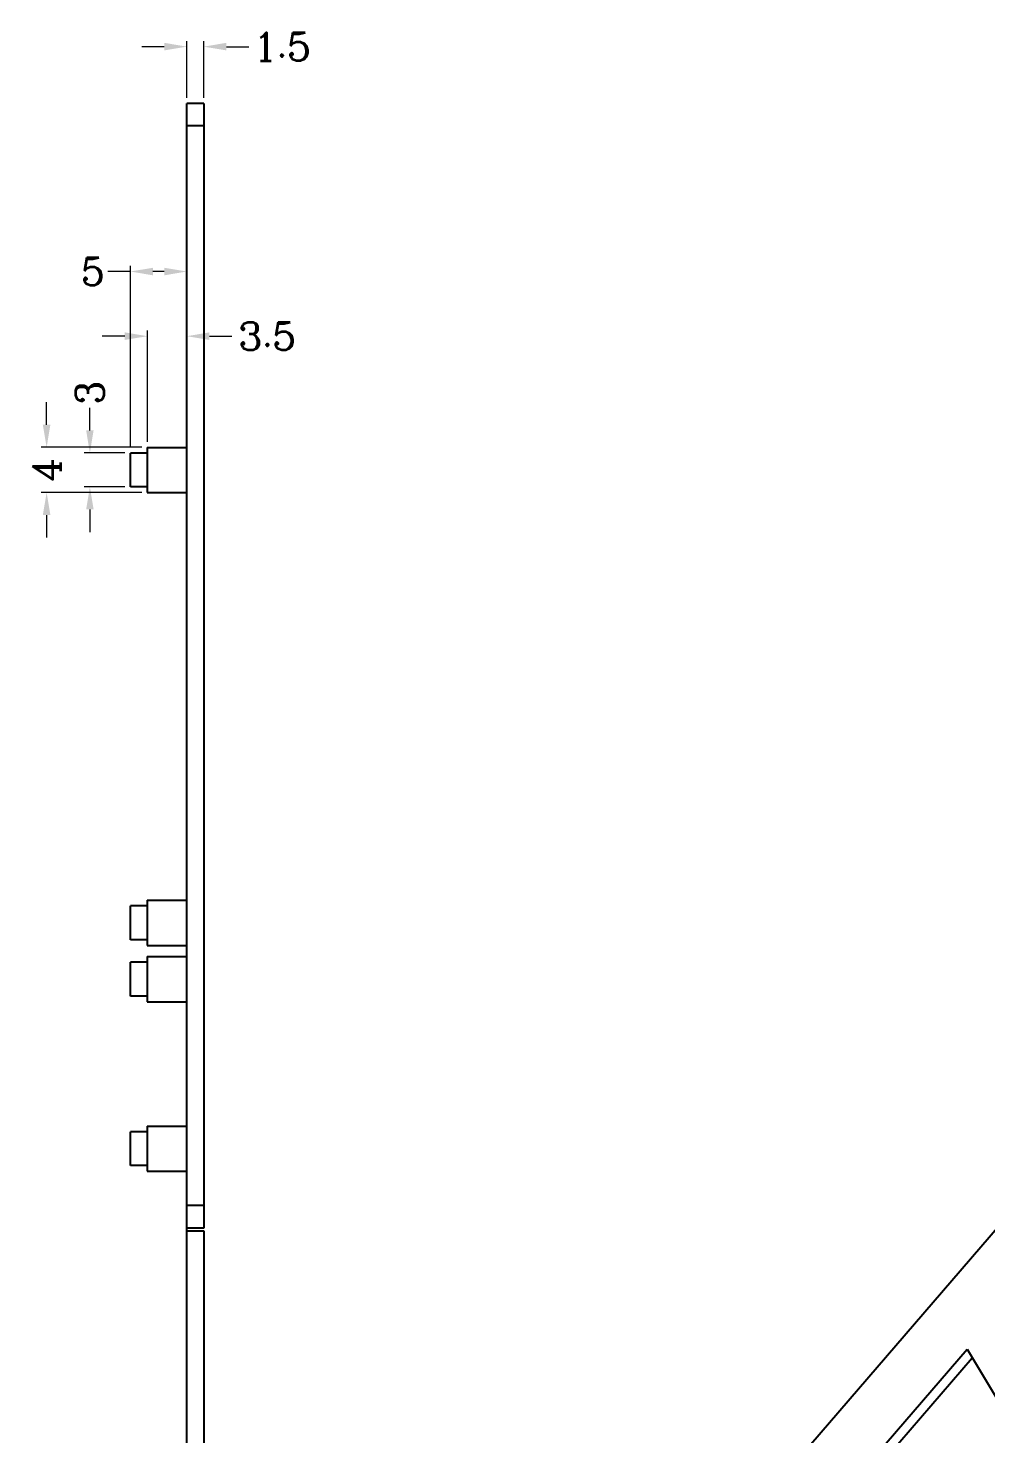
# Model space of a CAD drawing. Header units: millimetres. Extents: x 1368 to 3968, y 1434 to 1891.
# Drawn here: x 1747.5 to 1832.3, y 1699.1 to 1823.6 of the extents above; entities that cross this region are included whole.
import ezdxf

# ---------------------------------------------------------------- set-up
doc = ezdxf.new("R2010")
doc.units = ezdxf.units.MM
doc.header["$LTSCALE"] = 30.734
doc.header["$PDMODE"] = 3
doc.header["$PDSIZE"] = 8
doc.layers.get('0').update_dxf_attribs({"linetype": 'CONTINUOUS'})
doc.layers.get('Defpoints').update_dxf_attribs({"linetype": 'CONTINUOUS'})
doc.layers.add('dim', color=82, linetype='CONTINUOUS', lineweight=9)
doc.styles.add('ROMANC', font='romanc.shx', dxfattribs={"bigfont": 'gbcbig.shx'})
doc.dimstyles.new('YanXiu', dxfattribs={"dimtxt": 2.5, "dimasz": 2.2, "dimexe": 0.66, "dimexo": 0.66, "dimgap": 0.66, "dimtad": 0, "dimdsep": 46, "dimtxsty": 'ROMANC', "dimcen": 0, "dimclrd": 256, "dimclre": 131, "dimclrt": 42, "dimazin": 2, "dimtfac": 1, "dimtofl": 0, "dimtmove": 0, "dimatfit": 3, "dimfxl": 1, "dimlwd": 5, "dimlwe": 5, "dimarcsym": 0})

# ---------------------------------------------------------------- blocks, each defined once
blk = doc.blocks.new('*D6')
at = {"layer": 'Defpoints', "color": 0}
for p in [(1749.1, 1786.51), (1758.02, 1786.51), (1758.02, 1782.51)]:
    blk.add_point(p, dxfattribs=at)
at = {"layer": 'dim', "lineweight": 5}
for p, q in [((1749.1, 1788.51), (1749.1, 1790.51)), ((1749.1, 1780.51), (1749.1, 1778.51))]:
    blk.add_line(p, q, dxfattribs=at)
at = {"layer": 'dim', "color": 131, "lineweight": 5}
for p, q in [((1757.52, 1786.51), (1748.6, 1786.51)), ((1757.52, 1782.51), (1748.6, 1782.51))]:
    blk.add_line(p, q, dxfattribs=at)
at = {"layer": 'dim'}
for points in [[(1748.76, 1788.51), (1749.43, 1788.51), (1749.1, 1786.51)], [(1748.76, 1780.51), (1749.43, 1780.51), (1749.1, 1782.51)]]:
    blk.add_solid(points, dxfattribs=at)
at = {"layer": 'dim', "color": 42, "insert": (1749.1, 1784.51), "char_height": 2.5, "attachment_point": 5, "rotation": 90, "style": 'ROMANC'}
blk.add_mtext('4', dxfattribs=at)
blk = doc.blocks.new('*D7')
at = {"layer": 'Defpoints', "color": 0}
for p in [(1752.93, 1786.01), (1756.52, 1786.01), (1756.52, 1783.01)]:
    blk.add_point(p, dxfattribs=at)
at = {"layer": 'dim', "lineweight": 5}
for p, q in [((1752.93, 1788.01), (1752.93, 1790.01)), ((1752.93, 1781.01), (1752.93, 1779.01))]:
    blk.add_line(p, q, dxfattribs=at)
at = {"layer": 'dim', "color": 131, "lineweight": 5}
for p, q in [((1756.02, 1786.01), (1752.43, 1786.01)), ((1756.02, 1783.01), (1752.43, 1783.01))]:
    blk.add_line(p, q, dxfattribs=at)
at = {"layer": 'dim'}
for points in [[(1752.6, 1788.01), (1753.26, 1788.01), (1752.93, 1786.01)], [(1752.6, 1781.01), (1753.26, 1781.01), (1752.93, 1783.01)]]:
    blk.add_solid(points, dxfattribs=at)
at = {"layer": 'dim', "color": 42, "insert": (1752.93, 1791.34), "char_height": 2.5, "attachment_point": 5, "rotation": 90, "style": 'ROMANC'}
blk.add_mtext('3', dxfattribs=at)
blk = doc.blocks.new('*D8')
at = {"layer": 'Defpoints', "color": 0}
for p in [(1761.52, 1796.35), (1758.02, 1786.51), (1761.52, 1786.51)]:
    blk.add_point(p, dxfattribs=at)
at = {"layer": 'dim', "color": 131, "lineweight": 5}
for p, q in [((1758.02, 1787.01), (1758.02, 1796.85)), ((1761.52, 1787.01), (1761.52, 1796.85))]:
    blk.add_line(p, q, dxfattribs=at)
at = {"layer": 'dim', "lineweight": 5}
for p, q in [((1756.02, 1796.35), (1754.02, 1796.35)), ((1763.52, 1796.35), (1765.52, 1796.35))]:
    blk.add_line(p, q, dxfattribs=at)
at = {"layer": 'dim'}
for points in [[(1756.02, 1796.69), (1756.02, 1796.02), (1758.02, 1796.35)], [(1763.52, 1796.69), (1763.52, 1796.02), (1761.52, 1796.35)]]:
    blk.add_solid(points, dxfattribs=at)
at = {"layer": 'dim', "color": 42, "insert": (1768.64, 1796.35), "char_height": 2.5, "attachment_point": 5, "style": 'ROMANC'}
blk.add_mtext('3.5', dxfattribs=at)
blk = doc.blocks.new('*D9')
at = {"layer": 'Defpoints', "color": 0}
for p in [(1761.52, 1802.08), (1761.52, 1786.51), (1756.52, 1786.01)]:
    blk.add_point(p, dxfattribs=at)
at = {"layer": 'dim', "lineweight": 5}
for p, q in [((1756.52, 1802.08), (1754.52, 1802.08)), ((1759.52, 1802.08), (1758.52, 1802.08))]:
    blk.add_line(p, q, dxfattribs=at)
at = {"layer": 'dim', "color": 131, "lineweight": 5}
for p, q in [((1756.52, 1786.51), (1756.52, 1802.58)), ((1761.52, 1787.01), (1761.52, 1802.58))]:
    blk.add_line(p, q, dxfattribs=at)
at = {"layer": 'dim'}
for points in [[(1758.52, 1802.41), (1758.52, 1801.74), (1756.52, 1802.08)], [(1759.52, 1802.41), (1759.52, 1801.74), (1761.52, 1802.08)]]:
    blk.add_solid(points, dxfattribs=at)
at = {"layer": 'dim', "color": 42, "insert": (1753.19, 1802.08), "char_height": 2.5, "attachment_point": 5, "style": 'ROMANC'}
blk.add_mtext('5', dxfattribs=at)
blk = doc.blocks.new('*D10')
at = {"layer": 'Defpoints', "color": 0}
for p in [(1763.02, 1821.99), (1761.52, 1816.97), (1763.02, 1816.97)]:
    blk.add_point(p, dxfattribs=at)
at = {"layer": 'dim', "lineweight": 5}
for p, q in [((1759.52, 1821.99), (1757.52, 1821.99)), ((1765.02, 1821.99), (1767.02, 1821.99))]:
    blk.add_line(p, q, dxfattribs=at)
at = {"layer": 'dim', "color": 131, "lineweight": 5}
for p, q in [((1761.52, 1817.47), (1761.52, 1822.49)), ((1763.02, 1817.47), (1763.02, 1822.49))]:
    blk.add_line(p, q, dxfattribs=at)
at = {"layer": 'dim'}
for points in [[(1759.52, 1822.33), (1759.52, 1821.66), (1761.52, 1821.99)], [(1765.02, 1822.33), (1765.02, 1821.66), (1763.02, 1821.99)]]:
    blk.add_solid(points, dxfattribs=at)
at = {"layer": 'dim', "color": 42, "insert": (1769.96, 1821.99), "char_height": 2.5, "attachment_point": 5, "style": 'ROMANC'}
blk.add_mtext('1.5', dxfattribs=at)

msp = doc.modelspace()

# ---------------------------------------------------------------- linework, layer by layer
at = {"color": 7, "linetype": 'Continuous'}
for p, q in [((1761.51936, 1697.88092), (1761.51936, 1816.96587)), ((1763.01936, 1816.96587), (1761.51936, 1816.96587)), ((1763.01936, 1816.96587), (1763.01936, 1717.35587)), ((1763.01936, 1814.96587), (1761.51936, 1814.96587)), ((1758.01936, 1786.50587), (1761.51936, 1786.50587)), ((1758.01936, 1786.50518), (1758.01936, 1782.50656)), ((1756.51936, 1783.00587), (1756.51936, 1786.00587)), ((1758.01936, 1786.00587), (1756.51936, 1786.00587)), ((1758.01936, 1783.00587), (1756.51936, 1783.00587)), ((1758.01936, 1782.50587), (1761.51936, 1782.50587)), ((1758.01936, 1745.90587), (1756.51936, 1745.90587)), ((1756.51936, 1742.90587), (1756.51936, 1745.90587)), ((1758.01936, 1746.40587), (1761.51936, 1746.40587)), ((1758.01936, 1746.40518), (1758.01936, 1742.40656)), ((1758.01936, 1742.90587), (1756.51936, 1742.90587)), ((1758.01936, 1742.40587), (1761.51936, 1742.40587)), ((1758.01936, 1740.90587), (1756.51936, 1740.90587)), ((1756.51936, 1737.90587), (1756.51936, 1740.90587)), ((1758.01936, 1741.40587), (1761.51936, 1741.40587)), ((1758.01936, 1741.40518), (1758.01936, 1737.40656)), ((1758.01936, 1737.90587), (1756.51936, 1737.90587)), ((1758.01936, 1737.40587), (1761.51936, 1737.40587)), ((1758.01936, 1725.90587), (1756.51936, 1725.90587)), ((1756.51936, 1722.90587), (1756.51936, 1725.90587)), ((1758.01936, 1726.40587), (1761.51936, 1726.40587)), ((1758.01936, 1726.40518), (1758.01936, 1722.40656)), ((1840.27752, 1725.45415), (1795.8664, 1673.95207)), ((1758.01936, 1722.90587), (1756.51936, 1722.90587)), ((1758.01936, 1722.40587), (1761.51936, 1722.40587)), ((1763.01936, 1719.35587), (1761.51936, 1719.35587)), ((1763.01936, 1717.35587), (1761.51936, 1717.35587)), ((1761.51936, 1717.13988), (1763.01936, 1717.13988)), ((1763.01936, 1717.13988), (1763.01936, 1697.88092)), ((1822.73483, 1697.45941), (1830.65598, 1706.6453)), ((1823.77111, 1697.38946), (1831.10486, 1705.89416)), ((1830.65598, 1706.6453), (1836.95753, 1696.10048))]:
    msp.add_line(p, q, dxfattribs=at)

# ---------------------------------------------------------------- dimensions: what is measured, and where the dimension line sits
at = {"layer": 'dim'}
for base, p1, p2, picture, middle in [((1763.01936, 1821.99231), (1761.51936, 1816.96587), (1763.01936, 1816.96587), '*D10', (1769.95958, 1821.99231)), ((1761.51936, 1796.35259), (1758.01936, 1786.50587), (1761.51936, 1786.50587), '*D8', (1768.63815, 1796.35259))]:
    dim = msp.add_linear_dim(base=base, p1=p1, p2=p2, dimstyle='YanXiu', override={"dimasz": 2, "dimexe": 0.49975, "dimexo": 0.49975, "dimgap": 0.49975}, dxfattribs=at)
    dim.commit()
    dim.dimension.update_dxf_attribs({"geometry": picture, "text_midpoint": middle})
dim = msp.add_linear_dim(base=(1761.51936, 1802.07547), p1=(1756.51936, 1786.00587), p2=(1761.51936, 1786.50587), dimstyle='YanXiu', override={"dimasz": 2, "dimexe": 0.49975, "dimexo": 0.49975, "dimgap": 0.49975}, dxfattribs=at)
dim.commit()
dim.dimension.update_dxf_attribs({"geometry": '*D9', "text_midpoint": (1753.18627, 1802.07547), "dimtype": 160})
dim = msp.add_linear_dim(base=(1752.92908, 1786.00587), p1=(1756.51936, 1783.00587), p2=(1756.51936, 1786.00587), angle=90, dimstyle='YanXiu', override={"dimasz": 2, "dimexe": 0.49975, "dimexo": 0.49975, "dimgap": 0.49975}, dxfattribs=at)
dim.commit()
dim.dimension.update_dxf_attribs({"geometry": '*D7', "text_midpoint": (1752.92908, 1791.33895), "dimtype": 160})
dim = msp.add_linear_dim(base=(1749.0975, 1786.50587), p1=(1758.01936, 1782.50587), p2=(1758.01936, 1786.50587), angle=90, dimstyle='YanXiu', override={"dimasz": 2, "dimexe": 0.49975, "dimexo": 0.49975, "dimgap": 0.49975}, dxfattribs=at)
dim.commit()
dim.dimension.update_dxf_attribs({"geometry": '*D6', "text_midpoint": (1749.0975, 1784.50587)})

doc.saveas('drawing.dxf')
